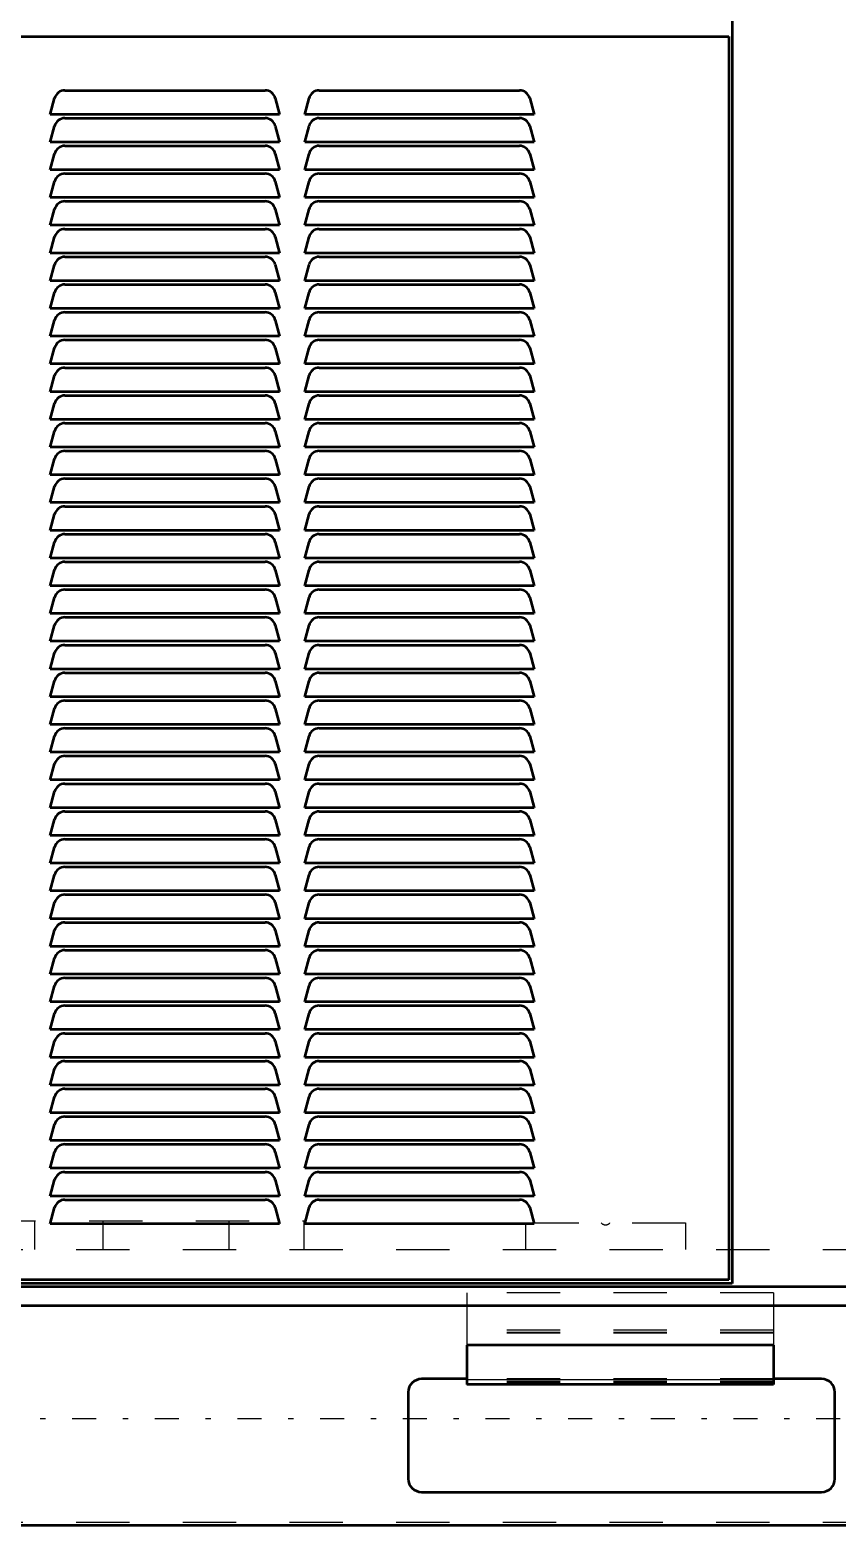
# Model space of a CAD drawing. Header units: inches. Extents: x -40.7 to 51, y -0.3 to 59.
# Drawn here: x -21.34 to -6.21, y 0 to 28.03 of the extents above; entities that cross this region are included whole.
import ezdxf

# ---------------------------------------------------------------- set-up
doc = ezdxf.new("R2010")
doc.units = ezdxf.units.IN
doc.header["$MEASUREMENT"] = 0
doc.linetypes.add('Center', pattern=[1.5, 0.45, -0.5, 0.05, -0.5])
doc.linetypes.add('Dashed', pattern=[2, 1, -1])
for name, color, linetype, lineweight in [('AM_0', 7, 'Continuous', 50), ('AM_4', 3, 'Continuous', 25), ('AM_7', 7, 'Center', 25), ('AM_9', 6, 'Dashed', 25)]:
    doc.layers.add(name, color=color, linetype=linetype, lineweight=lineweight)

msp = doc.modelspace()

# ---------------------------------------------------------------- linework, layer by layer
at = {"layer": 'AM_0'}
for p, q in [((-8.179, 52.42647), (-8.179, 4.53)), ((-34.269, 27.912), (-8.239, 27.912)), ((-8.239, 27.912), (-8.239, 4.6)), ((-20.96, 26.45), (-20.87914, 26.75176)), ((-20.68596, 26.9), (-16.93404, 26.9)), ((-16.74086, 26.75176), (-16.66, 26.45)), ((-16.19, 26.45), (-16.10914, 26.75176)), ((-15.91596, 26.9), (-12.16404, 26.9)), ((-11.97086, 26.75176), (-11.89, 26.45)), ((-16.66, 26.45), (-20.96, 26.45)), ((-20.68596, 26.38), (-16.93404, 26.38)), ((-11.89, 26.45), (-16.19, 26.45)), ((-15.91596, 26.38), (-12.16404, 26.38)), ((-20.96, 25.93), (-20.87914, 26.23176)), ((-16.74086, 26.23176), (-16.66, 25.93)), ((-16.19, 25.93), (-16.10914, 26.23176)), ((-11.97086, 26.23176), (-11.89, 25.93)), ((-16.66, 25.93), (-20.96, 25.93)), ((-20.68596, 25.86), (-16.93404, 25.86)), ((-11.89, 25.93), (-16.19, 25.93)), ((-15.91596, 25.86), (-12.16404, 25.86)), ((-20.96, 25.41), (-20.87914, 25.71176)), ((-16.74086, 25.71176), (-16.66, 25.41)), ((-16.19, 25.41), (-16.10914, 25.71176)), ((-11.97086, 25.71176), (-11.89, 25.41)), ((-16.66, 25.41), (-20.96, 25.41)), ((-20.68596, 25.34), (-16.93404, 25.34)), ((-11.89, 25.41), (-16.19, 25.41)), ((-15.91596, 25.34), (-12.16404, 25.34)), ((-20.96, 24.89), (-20.87914, 25.19176)), ((-16.74086, 25.19176), (-16.66, 24.89)), ((-16.19, 24.89), (-16.10914, 25.19176)), ((-11.97086, 25.19176), (-11.89, 24.89)), ((-16.66, 24.89), (-20.96, 24.89)), ((-20.96, 24.37), (-20.87914, 24.67176)), ((-20.68596, 24.82), (-16.93404, 24.82)), ((-16.74086, 24.67176), (-16.66, 24.37)), ((-11.89, 24.89), (-16.19, 24.89)), ((-16.19, 24.37), (-16.10914, 24.67176)), ((-15.91596, 24.82), (-12.16404, 24.82)), ((-11.97086, 24.67176), (-11.89, 24.37)), ((-16.66, 24.37), (-20.96, 24.37)), ((-20.96, 23.85), (-20.87914, 24.15176)), ((-20.68596, 24.3), (-16.93404, 24.3)), ((-16.74086, 24.15176), (-16.66, 23.85)), ((-11.89, 24.37), (-16.19, 24.37)), ((-16.19, 23.85), (-16.10914, 24.15176)), ((-15.91596, 24.3), (-12.16404, 24.3)), ((-11.97086, 24.15176), (-11.89, 23.85)), ((-16.66, 23.85), (-20.96, 23.85)), ((-11.89, 23.85), (-16.19, 23.85)), ((-20.96, 23.33), (-20.87914, 23.63176)), ((-20.68596, 23.78), (-16.93404, 23.78)), ((-16.74086, 23.63176), (-16.66, 23.33)), ((-16.19, 23.33), (-16.10914, 23.63176)), ((-15.91596, 23.78), (-12.16404, 23.78)), ((-11.97086, 23.63176), (-11.89, 23.33)), ((-16.66, 23.33), (-20.96, 23.33)), ((-11.89, 23.33), (-16.19, 23.33)), ((-20.96, 22.81), (-20.87914, 23.11176)), ((-20.68596, 23.26), (-16.93404, 23.26)), ((-16.74086, 23.11176), (-16.66, 22.81)), ((-16.19, 22.81), (-16.10914, 23.11176)), ((-15.91596, 23.26), (-12.16404, 23.26)), ((-11.97086, 23.11176), (-11.89, 22.81)), ((-16.66, 22.81), (-20.96, 22.81)), ((-20.68596, 22.74), (-16.93404, 22.74)), ((-11.89, 22.81), (-16.19, 22.81)), ((-15.91596, 22.74), (-12.16404, 22.74)), ((-20.96, 22.29), (-20.87914, 22.59176)), ((-16.74086, 22.59176), (-16.66, 22.29)), ((-16.19, 22.29), (-16.10914, 22.59176)), ((-11.97086, 22.59176), (-11.89, 22.29)), ((-16.66, 22.29), (-20.96, 22.29)), ((-20.68596, 22.22), (-16.93404, 22.22)), ((-11.89, 22.29), (-16.19, 22.29)), ((-15.91596, 22.22), (-12.16404, 22.22)), ((-20.96, 21.77), (-20.87914, 22.07176)), ((-16.74086, 22.07176), (-16.66, 21.77)), ((-16.19, 21.77), (-16.10914, 22.07176)), ((-11.97086, 22.07176), (-11.89, 21.77)), ((-16.66, 21.77), (-20.96, 21.77)), ((-20.68596, 21.7), (-16.93404, 21.7)), ((-11.89, 21.77), (-16.19, 21.77)), ((-15.91596, 21.7), (-12.16404, 21.7)), ((-20.96, 21.25), (-20.87914, 21.55176)), ((-16.74086, 21.55176), (-16.66, 21.25)), ((-16.19, 21.25), (-16.10914, 21.55176)), ((-11.97086, 21.55176), (-11.89, 21.25)), ((-16.66, 21.25), (-20.96, 21.25)), ((-20.96, 20.73), (-20.87914, 21.03176)), ((-20.68596, 21.18), (-16.93404, 21.18)), ((-16.74086, 21.03176), (-16.66, 20.73)), ((-11.89, 21.25), (-16.19, 21.25)), ((-16.19, 20.73), (-16.10914, 21.03176)), ((-15.91596, 21.18), (-12.16404, 21.18)), ((-11.97086, 21.03176), (-11.89, 20.73)), ((-16.66, 20.73), (-20.96, 20.73)), ((-20.96, 20.21), (-20.87914, 20.51176)), ((-20.68596, 20.66), (-16.93404, 20.66)), ((-16.74086, 20.51176), (-16.66, 20.21)), ((-11.89, 20.73), (-16.19, 20.73)), ((-16.19, 20.21), (-16.10914, 20.51176)), ((-15.91596, 20.66), (-12.16404, 20.66)), ((-11.97086, 20.51176), (-11.89, 20.21)), ((-16.66, 20.21), (-20.96, 20.21)), ((-11.89, 20.21), (-16.19, 20.21)), ((-20.96, 19.69), (-20.87914, 19.99176)), ((-20.68596, 20.14), (-16.93404, 20.14)), ((-16.74086, 19.99176), (-16.66, 19.69)), ((-16.19, 19.69), (-16.10914, 19.99176)), ((-15.91596, 20.14), (-12.16404, 20.14)), ((-11.97086, 19.99176), (-11.89, 19.69)), ((-16.66, 19.69), (-20.96, 19.69)), ((-11.89, 19.69), (-16.19, 19.69)), ((-20.96, 19.17), (-20.87914, 19.47176)), ((-20.68596, 19.62), (-16.93404, 19.62)), ((-16.74086, 19.47176), (-16.66, 19.17)), ((-16.19, 19.17), (-16.10914, 19.47176)), ((-15.91596, 19.62), (-12.16404, 19.62)), ((-11.97086, 19.47176), (-11.89, 19.17)), ((-16.66, 19.17), (-20.96, 19.17)), ((-20.68596, 19.1), (-16.93404, 19.1)), ((-11.89, 19.17), (-16.19, 19.17)), ((-15.91596, 19.1), (-12.16404, 19.1)), ((-20.96, 18.65), (-20.87914, 18.95176)), ((-16.74086, 18.95176), (-16.66, 18.65)), ((-16.19, 18.65), (-16.10914, 18.95176)), ((-11.97086, 18.95176), (-11.89, 18.65)), ((-16.66, 18.65), (-20.96, 18.65)), ((-20.68596, 18.58), (-16.93404, 18.58)), ((-11.89, 18.65), (-16.19, 18.65)), ((-15.91596, 18.58), (-12.16404, 18.58)), ((-20.96, 18.13), (-20.87914, 18.43176)), ((-16.74086, 18.43176), (-16.66, 18.13)), ((-16.19, 18.13), (-16.10914, 18.43176)), ((-11.97086, 18.43176), (-11.89, 18.13)), ((-16.66, 18.13), (-20.96, 18.13)), ((-20.68596, 18.06), (-16.93404, 18.06)), ((-11.89, 18.13), (-16.19, 18.13)), ((-15.91596, 18.06), (-12.16404, 18.06)), ((-20.96, 17.61), (-20.87914, 17.91176)), ((-16.74086, 17.91176), (-16.66, 17.61)), ((-16.19, 17.61), (-16.10914, 17.91176)), ((-11.97086, 17.91176), (-11.89, 17.61)), ((-16.66, 17.61), (-20.96, 17.61)), ((-20.96, 17.09), (-20.87914, 17.39176)), ((-20.68596, 17.54), (-16.93404, 17.54)), ((-16.74086, 17.39176), (-16.66, 17.09)), ((-11.89, 17.61), (-16.19, 17.61)), ((-16.19, 17.09), (-16.10914, 17.39176)), ((-15.91596, 17.54), (-12.16404, 17.54)), ((-11.97086, 17.39176), (-11.89, 17.09)), ((-16.66, 17.09), (-20.96, 17.09)), ((-20.96, 16.57), (-20.87914, 16.87176)), ((-20.68596, 17.02), (-16.93404, 17.02)), ((-16.74086, 16.87176), (-16.66, 16.57)), ((-11.89, 17.09), (-16.19, 17.09)), ((-16.19, 16.57), (-16.10914, 16.87176)), ((-15.91596, 17.02), (-12.16404, 17.02)), ((-11.97086, 16.87176), (-11.89, 16.57)), ((-16.66, 16.57), (-20.96, 16.57)), ((-11.89, 16.57), (-16.19, 16.57)), ((-20.96, 16.05), (-20.87914, 16.35176)), ((-20.68596, 16.5), (-16.93404, 16.5)), ((-16.74086, 16.35176), (-16.66, 16.05)), ((-16.19, 16.05), (-16.10914, 16.35176)), ((-15.91596, 16.5), (-12.16404, 16.5)), ((-11.97086, 16.35176), (-11.89, 16.05)), ((-16.66, 16.05), (-20.96, 16.05)), ((-20.68596, 15.98), (-16.93404, 15.98)), ((-11.89, 16.05), (-16.19, 16.05)), ((-15.91596, 15.98), (-12.16404, 15.98)), ((-20.96, 15.53), (-20.87914, 15.83176)), ((-16.74086, 15.83176), (-16.66, 15.53)), ((-16.19, 15.53), (-16.10914, 15.83176)), ((-11.97086, 15.83176), (-11.89, 15.53)), ((-16.66, 15.53), (-20.96, 15.53)), ((-20.68596, 15.46), (-16.93404, 15.46)), ((-11.89, 15.53), (-16.19, 15.53)), ((-15.91596, 15.46), (-12.16404, 15.46)), ((-20.96, 15.01), (-20.87914, 15.31176)), ((-16.74086, 15.31176), (-16.66, 15.01)), ((-16.19, 15.01), (-16.10914, 15.31176)), ((-11.97086, 15.31176), (-11.89, 15.01)), ((-16.66, 15.01), (-20.96, 15.01)), ((-20.68596, 14.94), (-16.93404, 14.94)), ((-11.89, 15.01), (-16.19, 15.01)), ((-15.91596, 14.94), (-12.16404, 14.94)), ((-20.96, 14.49), (-20.87914, 14.79176)), ((-16.74086, 14.79176), (-16.66, 14.49)), ((-16.19, 14.49), (-16.10914, 14.79176)), ((-11.97086, 14.79176), (-11.89, 14.49)), ((-16.66, 14.49), (-20.96, 14.49)), ((-20.68596, 14.42), (-16.93404, 14.42)), ((-11.89, 14.49), (-16.19, 14.49)), ((-15.91596, 14.42), (-12.16404, 14.42)), ((-20.96, 13.97), (-20.87914, 14.27176)), ((-16.74086, 14.27176), (-16.66, 13.97)), ((-16.19, 13.97), (-16.10914, 14.27176)), ((-11.97086, 14.27176), (-11.89, 13.97)), ((-16.66, 13.97), (-20.96, 13.97)), ((-20.96, 13.45), (-20.87914, 13.75176)), ((-20.68596, 13.9), (-16.93404, 13.9)), ((-16.74086, 13.75176), (-16.66, 13.45)), ((-11.89, 13.97), (-16.19, 13.97)), ((-16.19, 13.45), (-16.10914, 13.75176)), ((-15.91596, 13.9), (-12.16404, 13.9)), ((-11.97086, 13.75176), (-11.89, 13.45)), ((-16.66, 13.45), (-20.96, 13.45)), ((-20.96, 12.93), (-20.87914, 13.23176)), ((-20.68596, 13.38), (-16.93404, 13.38)), ((-16.74086, 13.23176), (-16.66, 12.93)), ((-11.89, 13.45), (-16.19, 13.45)), ((-16.19, 12.93), (-16.10914, 13.23176)), ((-15.91596, 13.38), (-12.16404, 13.38)), ((-11.97086, 13.23176), (-11.89, 12.93)), ((-16.66, 12.93), (-20.96, 12.93)), ((-11.89, 12.93), (-16.19, 12.93)), ((-20.96, 12.41), (-20.87914, 12.71176)), ((-20.68596, 12.86), (-16.93404, 12.86)), ((-16.74086, 12.71176), (-16.66, 12.41)), ((-16.19, 12.41), (-16.10914, 12.71176)), ((-15.91596, 12.86), (-12.16404, 12.86)), ((-11.97086, 12.71176), (-11.89, 12.41)), ((-16.66, 12.41), (-20.96, 12.41)), ((-20.68596, 12.34), (-16.93404, 12.34)), ((-11.89, 12.41), (-16.19, 12.41)), ((-15.91596, 12.34), (-12.16404, 12.34)), ((-20.96, 11.89), (-20.87914, 12.19176)), ((-16.74086, 12.19176), (-16.66, 11.89)), ((-16.19, 11.89), (-16.10914, 12.19176)), ((-11.97086, 12.19176), (-11.89, 11.89)), ((-16.66, 11.89), (-20.96, 11.89)), ((-20.68596, 11.82), (-16.93404, 11.82)), ((-11.89, 11.89), (-16.19, 11.89)), ((-15.91596, 11.82), (-12.16404, 11.82)), ((-20.96, 11.37), (-20.87914, 11.67176)), ((-16.74086, 11.67176), (-16.66, 11.37)), ((-16.19, 11.37), (-16.10914, 11.67176)), ((-11.97086, 11.67176), (-11.89, 11.37)), ((-16.66, 11.37), (-20.96, 11.37)), ((-20.68596, 11.3), (-16.93404, 11.3)), ((-11.89, 11.37), (-16.19, 11.37)), ((-15.91596, 11.3), (-12.16404, 11.3)), ((-20.96, 10.85), (-20.87914, 11.15176)), ((-16.74086, 11.15176), (-16.66, 10.85)), ((-16.19, 10.85), (-16.10914, 11.15176)), ((-11.97086, 11.15176), (-11.89, 10.85)), ((-16.66, 10.85), (-20.96, 10.85)), ((-20.68596, 10.78), (-16.93404, 10.78)), ((-11.89, 10.85), (-16.19, 10.85)), ((-15.91596, 10.78), (-12.16404, 10.78)), ((-20.96, 10.33), (-20.87914, 10.63176)), ((-16.74086, 10.63176), (-16.66, 10.33)), ((-16.19, 10.33), (-16.10914, 10.63176)), ((-11.97086, 10.63176), (-11.89, 10.33)), ((-16.66, 10.33), (-20.96, 10.33)), ((-20.96, 9.81), (-20.87914, 10.11176)), ((-20.68596, 10.26), (-16.93404, 10.26)), ((-16.74086, 10.11176), (-16.66, 9.81)), ((-11.89, 10.33), (-16.19, 10.33)), ((-16.19, 9.81), (-16.10914, 10.11176)), ((-15.91596, 10.26), (-12.16404, 10.26)), ((-11.97086, 10.11176), (-11.89, 9.81)), ((-16.66, 9.81), (-20.96, 9.81)), ((-20.96, 9.29), (-20.87914, 9.59176)), ((-20.68596, 9.74), (-16.93404, 9.74)), ((-16.74086, 9.59176), (-16.66, 9.29)), ((-11.89, 9.81), (-16.19, 9.81)), ((-16.19, 9.29), (-16.10914, 9.59176)), ((-15.91596, 9.74), (-12.16404, 9.74)), ((-11.97086, 9.59176), (-11.89, 9.29)), ((-16.66, 9.29), (-20.96, 9.29)), ((-11.89, 9.29), (-16.19, 9.29)), ((-20.96, 8.77), (-20.87914, 9.07176)), ((-20.68596, 9.22), (-16.93404, 9.22)), ((-16.74086, 9.07176), (-16.66, 8.77)), ((-16.19, 8.77), (-16.10914, 9.07176)), ((-15.91596, 9.22), (-12.16404, 9.22)), ((-11.97086, 9.07176), (-11.89, 8.77)), ((-16.66, 8.77), (-20.96, 8.77)), ((-20.68596, 8.7), (-16.93404, 8.7)), ((-11.89, 8.77), (-16.19, 8.77)), ((-15.91596, 8.7), (-12.16404, 8.7)), ((-20.96, 8.25), (-20.87914, 8.55176)), ((-16.74086, 8.55176), (-16.66, 8.25)), ((-16.19, 8.25), (-16.10914, 8.55176)), ((-11.97086, 8.55176), (-11.89, 8.25)), ((-16.66, 8.25), (-20.96, 8.25)), ((-20.68596, 8.18), (-16.93404, 8.18)), ((-11.89, 8.25), (-16.19, 8.25)), ((-15.91596, 8.18), (-12.16404, 8.18)), ((-20.96, 7.73), (-20.87914, 8.03176)), ((-16.74086, 8.03176), (-16.66, 7.73)), ((-16.19, 7.73), (-16.10914, 8.03176)), ((-11.97086, 8.03176), (-11.89, 7.73)), ((-16.66, 7.73), (-20.96, 7.73)), ((-20.68596, 7.66), (-16.93404, 7.66)), ((-11.89, 7.73), (-16.19, 7.73)), ((-15.91596, 7.66), (-12.16404, 7.66)), ((-20.96, 7.21), (-20.87914, 7.51176)), ((-16.74086, 7.51176), (-16.66, 7.21)), ((-16.19, 7.21), (-16.10914, 7.51176)), ((-11.97086, 7.51176), (-11.89, 7.21)), ((-16.66, 7.21), (-20.96, 7.21)), ((-20.68596, 7.14), (-16.93404, 7.14)), ((-11.89, 7.21), (-16.19, 7.21)), ((-15.91596, 7.14), (-12.16404, 7.14)), ((-20.96, 6.69), (-20.87914, 6.99176)), ((-16.74086, 6.99176), (-16.66, 6.69)), ((-16.19, 6.69), (-16.10914, 6.99176)), ((-11.97086, 6.99176), (-11.89, 6.69)), ((-16.66, 6.69), (-20.96, 6.69)), ((-20.96, 6.17), (-20.87914, 6.47176)), ((-20.68596, 6.62), (-16.93404, 6.62)), ((-16.74086, 6.47176), (-16.66, 6.17)), ((-11.89, 6.69), (-16.19, 6.69)), ((-16.19, 6.17), (-16.10914, 6.47176)), ((-15.91596, 6.62), (-12.16404, 6.62)), ((-11.97086, 6.47176), (-11.89, 6.17)), ((-16.66, 6.17), (-20.96, 6.17)), ((-11.89, 6.17), (-16.19, 6.17)), ((-20.96, 5.65), (-20.87914, 5.95176)), ((-20.68596, 6.1), (-16.93404, 6.1)), ((-16.74086, 5.95176), (-16.66, 5.65)), ((-16.19, 5.65), (-16.10914, 5.95176)), ((-15.91596, 6.1), (-12.16404, 6.1)), ((-11.97086, 5.95176), (-11.89, 5.65)), ((-16.66, 5.65), (-20.96, 5.65)), ((-11.89, 5.65), (-16.19, 5.65)), ((-8.179, 4.53), (-34.329, 4.53)), ((-8.239, 4.6), (-34.269, 4.6)), ((-37, 4.475), (37, 4.475)), ((-34.7055, 4.119), (34.7055, 4.119)), ((-13.152, 3.375), (-13.152, 2.634)), ((-7.402, 3.375), (-13.152, 3.375)), ((-7.402, 3.375), (-7.402, 2.634)), ((-13.152, 2.74), (-14, 2.74)), ((-7.402, 2.634), (-13.152, 2.634)), ((-6.5, 2.74), (-7.402, 2.74)), ((-14.25, 2.49), (-14.25, 0.87)), ((-6.25, 0.87), (-6.25, 2.49)), ((-14, 0.62), (-6.5, 0.62)), ((-37, 0), (37, 0))]:
    msp.add_line(p, q, dxfattribs=at)
for centre, radius, start, end in [((-20.68596, 26.7), 0.2, 90, 165), ((-16.93404, 26.7), 0.2, 15, 90), ((-15.91596, 26.7), 0.2, 90, 165), ((-12.16404, 26.7), 0.2, 15, 90), ((-20.68596, 26.18), 0.2, 90, 165), ((-16.93404, 26.18), 0.2, 15, 90), ((-15.91596, 26.18), 0.2, 90, 165), ((-12.16404, 26.18), 0.2, 15, 90), ((-20.68596, 25.66), 0.2, 90, 165), ((-16.93404, 25.66), 0.2, 15, 90), ((-15.91596, 25.66), 0.2, 90, 165), ((-12.16404, 25.66), 0.2, 15, 90), ((-20.68596, 25.14), 0.2, 90, 165), ((-16.93404, 25.14), 0.2, 15, 90), ((-15.91596, 25.14), 0.2, 90, 165), ((-12.16404, 25.14), 0.2, 15, 90), ((-20.68596, 24.62), 0.2, 90, 165), ((-16.93404, 24.62), 0.2, 15, 90), ((-15.91596, 24.62), 0.2, 90, 165), ((-12.16404, 24.62), 0.2, 15, 90), ((-20.68596, 24.1), 0.2, 90, 165), ((-16.93404, 24.1), 0.2, 15, 90), ((-15.91596, 24.1), 0.2, 90, 165), ((-12.16404, 24.1), 0.2, 15, 90), ((-20.68596, 23.58), 0.2, 90, 165), ((-16.93404, 23.58), 0.2, 15, 90), ((-15.91596, 23.58), 0.2, 90, 165), ((-12.16404, 23.58), 0.2, 15, 90), ((-20.68596, 23.06), 0.2, 90, 165), ((-16.93404, 23.06), 0.2, 15, 90), ((-15.91596, 23.06), 0.2, 90, 165), ((-12.16404, 23.06), 0.2, 15, 90), ((-20.68596, 22.54), 0.2, 90, 165), ((-16.93404, 22.54), 0.2, 15, 90), ((-15.91596, 22.54), 0.2, 90, 165), ((-12.16404, 22.54), 0.2, 15, 90), ((-20.68596, 22.02), 0.2, 90, 165), ((-16.93404, 22.02), 0.2, 15, 90), ((-15.91596, 22.02), 0.2, 90, 165), ((-12.16404, 22.02), 0.2, 15, 90), ((-20.68596, 21.5), 0.2, 90, 165), ((-16.93404, 21.5), 0.2, 15, 90), ((-15.91596, 21.5), 0.2, 90, 165), ((-12.16404, 21.5), 0.2, 15, 90), ((-20.68596, 20.98), 0.2, 90, 165), ((-16.93404, 20.98), 0.2, 15, 90), ((-15.91596, 20.98), 0.2, 90, 165), ((-12.16404, 20.98), 0.2, 15, 90), ((-20.68596, 20.46), 0.2, 90, 165), ((-16.93404, 20.46), 0.2, 15, 90), ((-15.91596, 20.46), 0.2, 90, 165), ((-12.16404, 20.46), 0.2, 15, 90), ((-20.68596, 19.94), 0.2, 90, 165), ((-16.93404, 19.94), 0.2, 15, 90), ((-15.91596, 19.94), 0.2, 90, 165), ((-12.16404, 19.94), 0.2, 15, 90), ((-20.68596, 19.42), 0.2, 90, 165), ((-16.93404, 19.42), 0.2, 15, 90), ((-15.91596, 19.42), 0.2, 90, 165), ((-12.16404, 19.42), 0.2, 15, 90), ((-20.68596, 18.9), 0.2, 90, 165), ((-16.93404, 18.9), 0.2, 15, 90), ((-15.91596, 18.9), 0.2, 90, 165), ((-12.16404, 18.9), 0.2, 15, 90), ((-20.68596, 18.38), 0.2, 90, 165), ((-16.93404, 18.38), 0.2, 15, 90), ((-15.91596, 18.38), 0.2, 90, 165), ((-12.16404, 18.38), 0.2, 15, 90), ((-20.68596, 17.86), 0.2, 90, 165), ((-16.93404, 17.86), 0.2, 15, 90), ((-15.91596, 17.86), 0.2, 90, 165), ((-12.16404, 17.86), 0.2, 15, 90), ((-20.68596, 17.34), 0.2, 90, 165), ((-16.93404, 17.34), 0.2, 15, 90), ((-15.91596, 17.34), 0.2, 90, 165), ((-12.16404, 17.34), 0.2, 15, 90), ((-20.68596, 16.82), 0.2, 90, 165), ((-16.93404, 16.82), 0.2, 15, 90), ((-15.91596, 16.82), 0.2, 90, 165), ((-12.16404, 16.82), 0.2, 15, 90), ((-20.68596, 16.3), 0.2, 90, 165), ((-16.93404, 16.3), 0.2, 15, 90), ((-15.91596, 16.3), 0.2, 90, 165), ((-12.16404, 16.3), 0.2, 15, 90), ((-20.68596, 15.78), 0.2, 90, 165), ((-16.93404, 15.78), 0.2, 15, 90), ((-15.91596, 15.78), 0.2, 90, 165), ((-12.16404, 15.78), 0.2, 15, 90), ((-20.68596, 15.26), 0.2, 90, 165), ((-16.93404, 15.26), 0.2, 15, 90), ((-15.91596, 15.26), 0.2, 90, 165), ((-12.16404, 15.26), 0.2, 15, 90), ((-20.68596, 14.74), 0.2, 90, 165), ((-16.93404, 14.74), 0.2, 15, 90), ((-15.91596, 14.74), 0.2, 90, 165), ((-12.16404, 14.74), 0.2, 15, 90), ((-20.68596, 14.22), 0.2, 90, 165), ((-16.93404, 14.22), 0.2, 15, 90), ((-15.91596, 14.22), 0.2, 90, 165), ((-12.16404, 14.22), 0.2, 15, 90), ((-20.68596, 13.7), 0.2, 90, 165), ((-16.93404, 13.7), 0.2, 15, 90), ((-15.91596, 13.7), 0.2, 90, 165), ((-12.16404, 13.7), 0.2, 15, 90), ((-20.68596, 13.18), 0.2, 90, 165), ((-16.93404, 13.18), 0.2, 15, 90), ((-15.91596, 13.18), 0.2, 90, 165), ((-12.16404, 13.18), 0.2, 15, 90), ((-20.68596, 12.66), 0.2, 90, 165), ((-16.93404, 12.66), 0.2, 15, 90), ((-15.91596, 12.66), 0.2, 90, 165), ((-12.16404, 12.66), 0.2, 15, 90), ((-20.68596, 12.14), 0.2, 90, 165), ((-16.93404, 12.14), 0.2, 15, 90), ((-15.91596, 12.14), 0.2, 90, 165), ((-12.16404, 12.14), 0.2, 15, 90), ((-20.68596, 11.62), 0.2, 90, 165), ((-16.93404, 11.62), 0.2, 15, 90), ((-15.91596, 11.62), 0.2, 90, 165), ((-12.16404, 11.62), 0.2, 15, 90), ((-20.68596, 11.1), 0.2, 90, 165), ((-16.93404, 11.1), 0.2, 15, 90), ((-15.91596, 11.1), 0.2, 90, 165), ((-12.16404, 11.1), 0.2, 15, 90), ((-20.68596, 10.58), 0.2, 90, 165), ((-16.93404, 10.58), 0.2, 15, 90), ((-15.91596, 10.58), 0.2, 90, 165), ((-12.16404, 10.58), 0.2, 15, 90), ((-20.68596, 10.06), 0.2, 90, 165), ((-16.93404, 10.06), 0.2, 15, 90), ((-15.91596, 10.06), 0.2, 90, 165), ((-12.16404, 10.06), 0.2, 15, 90), ((-20.68596, 9.54), 0.2, 90, 165), ((-16.93404, 9.54), 0.2, 15, 90), ((-15.91596, 9.54), 0.2, 90, 165), ((-12.16404, 9.54), 0.2, 15, 90), ((-20.68596, 9.02), 0.2, 90, 165), ((-16.93404, 9.02), 0.2, 15, 90), ((-15.91596, 9.02), 0.2, 90, 165), ((-12.16404, 9.02), 0.2, 15, 90), ((-20.68596, 8.5), 0.2, 90, 165), ((-16.93404, 8.5), 0.2, 15, 90), ((-15.91596, 8.5), 0.2, 90, 165), ((-12.16404, 8.5), 0.2, 15, 90), ((-20.68596, 7.98), 0.2, 90, 165), ((-16.93404, 7.98), 0.2, 15, 90), ((-15.91596, 7.98), 0.2, 90, 165), ((-12.16404, 7.98), 0.2, 15, 90), ((-20.68596, 7.46), 0.2, 90, 165), ((-16.93404, 7.46), 0.2, 15, 90), ((-15.91596, 7.46), 0.2, 90, 165), ((-12.16404, 7.46), 0.2, 15, 90), ((-20.68596, 6.94), 0.2, 90, 165), ((-16.93404, 6.94), 0.2, 15, 90), ((-15.91596, 6.94), 0.2, 90, 165), ((-12.16404, 6.94), 0.2, 15, 90), ((-20.68596, 6.42), 0.2, 90, 165), ((-16.93404, 6.42), 0.2, 15, 90), ((-15.91596, 6.42), 0.2, 90, 165), ((-12.16404, 6.42), 0.2, 15, 90), ((-20.68596, 5.9), 0.2, 90, 165), ((-16.93404, 5.9), 0.2, 15, 90), ((-15.91596, 5.9), 0.2, 90, 165), ((-12.16404, 5.9), 0.2, 15, 90), ((-14, 2.49), 0.25, 90, 180), ((-6.5, 2.49), 0.25, 360, 90), ((-14, 0.87), 0.25, 180, 270), ((-6.5, 0.87), 0.25, 270, 360)]:
    msp.add_arc(centre, radius, start, end, dxfattribs=at)
at = {"layer": 'AM_4'}
msp.add_line((-7.402, 2.726), (-13.152, 2.726), dxfattribs=at)
at = {"layer": 'AM_7'}
msp.add_line((-40.7, 2), (40.7, 2), dxfattribs=at)
at = {"layer": 'AM_9'}
for p, q in [((-32.234, 5.704), (-16.206, 5.704)), ((-21.254, 5.704), (-21.254, 5.167)), ((-19.975, 5.704), (-19.975, 5.167)), ((-17.613, 5.704), (-17.613, 5.167)), ((-16.206, 5.704), (-16.206, 5.167)), ((-12.05, 5.667), (-9.05, 5.667)), ((-12.05, 5.667), (-12.05, 5.167)), ((-9.05, 5.667), (-9.05, 5.167)), ((-36.4755, 5.167), (36.4755, 5.167)), ((-7.402, 4.356), (-13.152, 4.356)), ((-13.152, 4.356), (-13.152, 3.375)), ((-7.402, 4.356), (-7.402, 3.375)), ((-7.402, 3.656), (-13.152, 3.656)), ((-7.402, 3.61), (-13.152, 3.61)), ((-7.402, 3.59653), (-13.152, 3.59653)), ((-7.402, 2.74), (-13.152, 2.74)), ((-7.402, 2.69347), (-13.152, 2.69347)), ((-7.402, 2.68), (-13.152, 2.68)), ((-7.402, 2.66095), (-13.152, 2.66095)), ((-36.4755, 0.058), (36.4755, 0.058))]:
    msp.add_line(p, q, dxfattribs=at)
msp.add_arc((-10.55, 5.74), 0.11, 221.577796, 318.422204, dxfattribs=at)

doc.saveas('drawing.dxf')
